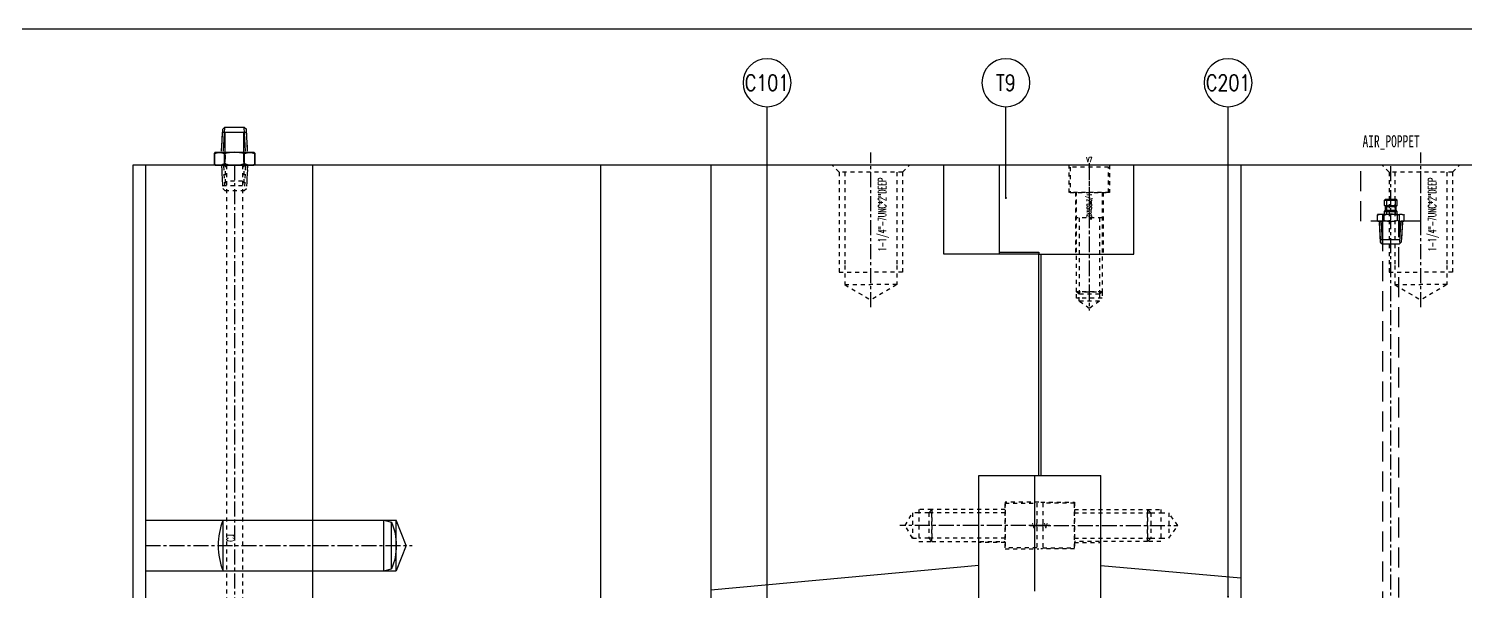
# Model space of a CAD drawing. Extents: x 14103 to 19353, y -3233 to 932.
# Drawn here: x 15419 to 16138, y 651 to 932 of the extents above; entities that cross this region are included whole.
import ezdxf
from ezdxf.enums import TextEntityAlignment as Align

# ---------------------------------------------------------------- set-up
doc = ezdxf.new("R2010")
doc.units = 0
doc.header["$LTSCALE"] = 20
doc.header["$MEASUREMENT"] = 0
for name, pattern in [('CENTER', [0.6, 0.375, -0.075, 0.075, -0.075]), ('DASHED', [0.2, 0.1, -0.1]), ('HIDDEN', [0.2, 0.1, -0.1]), ('HIDDENX2', [0.75, 0.5, -0.25]), ('SOLID', [0])]:
    doc.linetypes.add(name, pattern=pattern)
doc.layers.get('0').update_dxf_attribs({"linetype": 'CONTINUOUS'})
for name, color, linetype in [('AIR-POPPELS', 2, 'HIDDENX2'), ('CK_LEVEL_1', 1, 'SOLID'), ('CONTINUOUS', 7, 'CONTINUOUS'), ('DIM', 3, 'CONTINUOUS'), ('HOLD DOWN', 7, 'CONTINUOUS'), ('MXB', 3, 'CONTINUOUS'), ('OIL', 7, 'CONTINUOUS'), ('SCREW', 7, 'CONTINUOUS')]:
    doc.layers.add(name, color=color, linetype=linetype)
doc.styles.add('lxy1', font='txt.shx', dxfattribs={"width": 0.5, "bigfont": 'bigfont.shx'})
doc.styles.add('lxy2', font='txt.shx', dxfattribs={"width": 0.6})
doc.styles.add('LXY4', font='simplex.shx', dxfattribs={"width": 0.7, "height": 6})
doc.styles.get("Standard").update_dxf_attribs({"font": 'txt.shx', "width": 0.5, "bigfont": 'hztxt.shx'})
doc.dimstyles.new('4D', dxfattribs={"dimtxt": 4, "dimasz": 2, "dimexe": 1.6, "dimexo": 0, "dimgap": 0.5, "dimtad": 0, "dimdsep": 46, "dimtxsty": 'lxy2', "dimcen": -3, "dimclrd": 1, "dimclre": 1, "dimclrt": 3, "dimadec": 0, "dimazin": 0, "dimtfac": 1, "dimtofl": 0, "dimtmove": 0, "dimatfit": 3, "dimfxl": 1, "dimtolj": 1, "dimtzin": 0, "dimarcsym": 0})

# ---------------------------------------------------------------- blocks, each defined once
blk = doc.blocks.new('AC_LXY_BLK611')
at = {"layer": 'SCREW', "color": 2, "linetype": 'HIDDEN'}
for p, q in [((52.39, 7.94), (52.39, -7.94)), ((15.88, 6.35), (53.97, 6.35)), ((15.88, -6.35), (53.97, -6.35))]:
    blk.add_line(p, q, dxfattribs=at)
for points in [[(15.88, 11.11), (0, 11.11), (0, -11.11), (15.88, -11.11), (15.88, 11.11)], [(15.88, 7.94), (52.39, 7.94), (53.97, 6.35), (53.97, -6.35), (52.39, -7.94), (15.88, -7.94)]]:
    blk.add_lwpolyline(points, dxfattribs=at)
at = {"layer": 'SCREW', "color": 0, "linetype": 'ByBlock', "style": 'lxy2', "width": 0.6}
blk.add_text('V1', height=2.5, dxfattribs=at).set_placement((-3.75, 0), align=Align.MIDDLE_CENTER)
blk = doc.blocks.new('AC_LXY_BLK621')
at = {"layer": 'SCREW', "color": 2, "linetype": 'HIDDEN'}
for p, q in [((6.35, -25.4), (-6.35, -25.4)), ((-5.08, -25.4), (-5.08, -63.5)), ((5.08, -25.4), (5.08, -63.5)), ((6.35, -62.23), (-6.35, -62.23))]:
    blk.add_line(p, q, dxfattribs=at)
for points in [[(9.52, -12.7), (9.52, 0), (-9.52, 0), (-9.52, -12.7), (9.52, -12.7)], [(6.35, -12.7), (6.35, -62.23), (5.08, -63.5), (-5.08, -63.5), (-6.35, -62.23), (-6.35, -12.7)]]:
    blk.add_lwpolyline(points, dxfattribs=at)
at = {"layer": 'SCREW', "color": 4, "linetype": 'Continuous', "style": 'lxy2', "width": 0.6}
blk.add_text('V7', height=2.5, dxfattribs=at).set_placement((0, 3.75), align=Align.MIDDLE_CENTER)
blk = doc.blocks.new('MXB_ITEM')
blk.add_circle((0, 0), 6)
at = {"width": 0.8}
blk.add_attdef('ITEM', text='', height=4, dxfattribs=at).set_placement((0, 0), align=Align.MIDDLE_CENTER)

msp = doc.modelspace()

# ---------------------------------------------------------------- linework, layer by layer
at = {"layer": 'AIR-POPPELS'}
for p, q in [((16085.385, 836.09), (16085.385, 864.09)), ((16115.385, 836.09), (16115.385, 864.09)), ((16097.253, 846.591), (16097.761, 847.1)), ((16097.253, 843.949), (16097.253, 846.591)), ((16097.253, 846.591), (16103.518, 846.591)), ((16097.253, 843.949), (16097.761, 843.441)), ((16097.253, 843.949), (16103.518, 843.949)), ((16097.253, 841.01), (16097.761, 841.518)), ((16097.253, 839.569), (16097.253, 841.01)), ((16097.253, 841.01), (16103.518, 841.01)), ((16097.744, 841.518), (16097.744, 843.441)), ((16097.761, 847.1), (16103.009, 847.1)), ((16097.761, 843.441), (16103.009, 843.441)), ((16097.761, 841.518), (16103.009, 841.518)), ((16103.518, 846.591), (16103.009, 847.1)), ((16103.518, 843.949), (16103.009, 843.441)), ((16103.518, 841.01), (16103.009, 841.518)), ((16103.027, 841.518), (16103.027, 843.441)), ((16103.518, 843.949), (16103.518, 846.591)), ((16103.518, 839.569), (16103.518, 841.01)), ((16115.385, 836.09), (16085.385, 836.09)), ((16093.929, 839.569), (16093.664, 839.305)), ((16093.664, 836.252), (16093.664, 839.305)), ((16093.929, 839.569), (16106.842, 839.569)), ((16094.607, 835.458), (16095.12, 825.679)), ((16094.67, 836.001), (16094.67, 833.866)), ((16094.67, 833.866), (16095.031, 826.991)), ((16095.495, 835.505), (16096.056, 824.791)), ((16096.211, 839.569), (16096.211, 826.991)), ((16096.385, -63.91), (16096.385, 836.09)), ((16097.025, 836.516), (16097.025, 839.04)), ((16103.746, 836.516), (16103.746, 839.04)), ((16104.385, -71.91), (16104.385, 836.09)), ((16104.559, 839.569), (16104.559, 826.991)), ((16105.276, 835.505), (16104.714, 824.791)), ((16106.163, 835.458), (16105.651, 825.679)), ((16106.1, 833.866), (16105.74, 826.991)), ((16106.1, 836.001), (16106.1, 833.866)), ((16106.842, 839.569), (16107.107, 839.305)), ((16107.107, 836.252), (16107.107, 839.305)), ((16095.031, 826.991), (16105.74, 826.991)), ((16095.12, 825.679), (16096.055, 824.791)), ((16096.055, 824.791), (16104.715, 824.791)), ((16104.715, 824.791), (16105.651, 825.679))]:
    msp.add_line(p, q, dxfattribs=at)
at = {"layer": 'AIR-POPPELS', "color": 1, "linetype": 'CENTER'}
msp.add_line((16100.385, -67.91), (16100.385, 864.09), dxfattribs=at)
at = {"layer": 'AIR-POPPELS'}
for points in [[(16098.269, 847.1), (16098.269, 839.569)], [(16102.502, 847.1), (16102.502, 839.569)]]:
    msp.add_lwpolyline(points, dxfattribs=at)
for centre, radius, start, end in [((16095.344, 835.659), 3.775, 63.569873, 116.430127), ((16095.077, 839.776), 3.797, 248.150145, 300.85303), ((16100.385, 828.633), 10.936, 72.103449, 107.896551), ((16100.385, 846.923), 10.936, 252.103449, 287.896551), ((16105.426, 835.659), 3.775, 63.569873, 116.430127), ((16105.693, 839.776), 3.797, 239.14697, 291.849855)]:
    msp.add_arc(centre, radius, start, end, dxfattribs=at)
at = {"layer": 'CK_LEVEL_1', "color": 1, "linetype": 'SOLID'}
for p, q in [((15477.775, 686.79), (15603.125, 686.79)), ((15516.525, 661.39), (15516.525, 686.79)), ((15596.925, 661.39), (15596.925, 686.79)), ((15596.925, 686.79), (15600.725, 685.764)), ((15600.725, 662.416), (15600.725, 685.764)), ((15608.125, 674.09), (15603.125, 686.79)), ((15603.125, 661.39), (15603.125, 686.79)), ((15608.125, 674.09), (15603.125, 661.39)), ((15477.775, 661.39), (15603.125, 661.39)), ((15596.925, 661.39), (15600.725, 662.416))]:
    msp.add_line(p, q, dxfattribs=at)
at = {"layer": 'CK_LEVEL_1', "color": 2, "linetype": 'CENTER'}
msp.add_line((15477.775, 674.09), (15611.125, 674.09), dxfattribs=at)
at = {"layer": 'CK_LEVEL_1', "color": 1, "linetype": 'SOLID'}
msp.add_arc((15548.927, 674.09), 34.802, 158.597023, 201.402965, dxfattribs=at)
at = {"layer": 'CK_LEVEL_1', "color": 1, "linetype": 'SOLID', "extrusion": (0, 0, -1)}
msp.add_arc((-15573.533, 674.09), 29.592, 156.765376, 203.234618, dxfattribs=at)
at = {"layer": 'CONTINUOUS'}
for p, q in [((15471.425, 864.09), (15471.425, 214.76)), ((15670.395, 864.09), (15471.425, 864.09)), ((15477.775, 864.09), (15477.775, 214.76)), ((15561.275, 864.09), (15561.275, 464.09)), ((15924.385, 864.09), (15670.395, 864.09)), ((15705.276, 864.09), (15705.276, 475.09)), ((15760.395, 864.09), (15760.395, 472.09)), ((15876.885, 819.64), (15876.885, 864.09)), ((15904.825, 819.64), (15904.825, 864.09)), ((16185.385, 864.09), (15904.825, 864.09)), ((15971.885, 819.64), (15971.885, 864.09)), ((15924.385, 819.64), (15876.885, 819.64)), ((15904.825, 820.64), (15924.385, 820.64)), ((15924.385, 820.64), (15924.385, 819.64)), ((15924.385, 819.64), (15971.885, 819.64)), ((15924.385, 709.09), (15924.385, 819.64)), ((15925.385, 819.64), (15925.385, 709.09)), ((15922.355, 651.271), (15922.355, 709.09))]:
    msp.add_line(p, q, dxfattribs=at)
at = {"layer": 'DIM'}
msp.add_lwpolyline([(14103.26, 932.193), (17841.354, 932.193), (17841.354, -1843.388), (14103.26, -1843.388)], close=True, dxfattribs=at)
at = {"layer": 'HOLD DOWN', "color": 0, "linetype": 'ByBlock'}
for p, q in [((16025.385, 864.09), (16025.42, -461.86)), ((15894.385, 638.857), (15894.385, 709.09)), ((15894.385, 709.09), (15955.385, 709.09)), ((15955.385, 643.057), (15955.385, 709.09)), ((15894.351, 664.09), (15760.395, 651.881)), ((15955.419, 664.09), (16025.393, 657.968))]:
    msp.add_line(p, q, dxfattribs=at)
at = {"layer": 'OIL', "color": 4, "linetype": 'ByBlock'}
for p, q in [((15515.775, 871.075), (15516.352, 882.076)), ((15515.846, 872.865), (15516.251, 880.6)), ((15516.251, 880.6), (15528.299, 880.6)), ((15516.352, 882.076), (15517.404, 883.075)), ((15516.774, 871.022), (15517.405, 883.075)), ((15517.404, 883.075), (15527.147, 883.075)), ((15517.58, 865.433), (15517.58, 880.6)), ((15526.971, 865.433), (15526.971, 880.6)), ((15527.777, 871.022), (15527.145, 883.075)), ((15527.147, 883.075), (15528.199, 882.076)), ((15528.776, 871.075), (15528.199, 882.076)), ((15528.705, 872.865), (15528.299, 880.6)), ((15512.59, 870.479), (15512.193, 870.082)), ((15512.193, 864.487), (15512.193, 870.082)), ((15512.193, 870.082), (15512.193, 864.487)), ((15512.59, 870.479), (15531.96, 870.479)), ((15517.234, 864.884), (15517.234, 869.686)), ((15527.316, 864.884), (15527.316, 869.686)), ((15531.96, 870.479), (15532.357, 870.082)), ((15532.357, 864.487), (15532.357, 870.082)), ((15532.357, 870.082), (15532.357, 864.487)), ((15512.59, 864.09), (15512.193, 864.487)), ((15512.59, 864.09), (15531.96, 864.09)), ((15531.96, 864.09), (15532.357, 864.487))]:
    msp.add_line(p, q, dxfattribs=at)
at = {"layer": 'OIL', "color": 4, "linetype": 'DASHED'}
for p, q in [((15517.58, 869.136), (15517.58, 853.97)), ((15526.971, 869.136), (15526.971, 853.97)), ((15515.775, 863.495), (15516.352, 852.494)), ((15516.774, 863.547), (15517.405, 851.495)), ((15518.275, 864.09), (15518.275, 478.59)), ((15526.275, 864.09), (15526.275, 478.59)), ((15527.777, 863.547), (15527.145, 851.495)), ((15528.776, 863.495), (15528.199, 852.494)), ((15515.846, 861.704), (15516.251, 853.97)), ((15526.275, 856.09), (15518.275, 856.09)), ((15528.705, 861.704), (15528.299, 853.97)), ((15516.251, 853.97), (15528.299, 853.97)), ((15516.352, 852.494), (15517.404, 851.495)), ((15517.404, 851.495), (15527.147, 851.495)), ((15527.147, 851.495), (15528.199, 852.494))]:
    msp.add_line(p, q, dxfattribs=at)
at = {"layer": 'OIL', "color": 2, "linetype": 'CENTER'}
msp.add_line((15522.275, 864.09), (15522.275, 478.59), dxfattribs=at)
at = {"layer": 'OIL', "color": 4, "linetype": 'ByBlock'}
for centre, radius, start, end in [((15514.714, 864.615), 5.663, 63.569873, 116.430127), ((15522.275, 854.075), 16.404, 72.103449, 107.896551), ((15529.837, 864.615), 5.663, 63.569873, 116.430127), ((15514.313, 869.774), 5.696, 248.150145, 300.85303), ((15522.275, 880.494), 16.404, 252.103449, 287.896551), ((15530.237, 869.774), 5.696, 239.14697, 291.849855)]:
    msp.add_arc(centre, radius, start, end, dxfattribs=at)
at = {"layer": 'SCREW', "color": 1, "linetype": 'CENTER'}
for p, q in [((15840.395, 793.137), (15840.395, 870.424)), ((16115.385, 793.137), (16115.385, 870.424)), ((15949.655, 865.09), (15949.655, 850.39)), ((15949.655, 864.09), (15949.655, 791.424)), ((15949.655, 840.39), (15949.655, 791.424)), ((15929.932, 684.09), (15854.958, 684.09)), ((15919.839, 684.09), (15993.93, 684.09))]:
    msp.add_line(p, q, dxfattribs=at)
at = {"layer": 'SCREW', "color": 2, "linetype": 'HIDDEN'}
for p, q in [((15824.52, 860.59), (15821.02, 864.09)), ((15856.27, 860.59), (15859.77, 864.09)), ((16099.51, 860.59), (16096.01, 864.09)), ((16131.26, 860.59), (16134.76, 864.09)), ((15856.27, 860.59), (15824.52, 860.59)), ((15827.42, 860.59), (15827.42, 813.987)), ((15853.37, 860.59), (15853.37, 813.987)), ((16131.26, 860.59), (16099.51, 860.59)), ((16102.41, 860.59), (16102.41, 813.987)), ((16128.36, 860.59), (16128.36, 813.987)), ((15942.805, 850.39), (15942.805, 819.64)), ((15956.505, 850.39), (15956.505, 819.64)), ((15827.42, 804.4), (15840.395, 804.4)), ((15853.37, 804.4), (15840.395, 804.4)), ((16102.41, 804.4), (16115.385, 804.4)), ((16128.36, 804.4), (16115.385, 804.4)), ((15954.735, 796.09), (15944.575, 796.09)), ((15857.632, 684.09), (15861.278, 690.44)), ((15861.278, 690.44), (15861.278, 677.739)), ((15864.407, 690.44), (15861.278, 690.44)), ((15980.36, 690.44), (15985.364, 690.44)), ((15985.364, 690.44), (15989.343, 690.44)), ((15989.343, 690.44), (15989.343, 677.739)), ((15993.93, 684.09), (15989.343, 690.44)), ((15861.278, 677.739), (15857.632, 684.09)), ((15989.343, 677.739), (15993.93, 684.09)), ((15861.278, 677.739), (15864.407, 677.739)), ((15907.51, 675.653), (15894.351, 675.653)), ((15942.26, 675.653), (15955.419, 675.653)), ((15980.36, 677.74), (15985.362, 677.739)), ((15985.362, 677.739), (15989.343, 677.739))]:
    msp.add_line(p, q, dxfattribs=at)
at = {"layer": 'SCREW', "color": 4, "linetype": 'HIDDEN'}
for p, q in [((15869.41, 690.44), (15864.407, 690.44)), ((15869.41, 677.74), (15864.409, 677.739))]:
    msp.add_line(p, q, dxfattribs=at)
at = {"layer": 'SCREW', "color": 2, "linetype": 'HIDDEN'}
for points in [[(15959.68, 864.09), (15959.68, 850.39), (15939.63, 850.39), (15939.63, 864.09)], [(15824.515, 860.595), (15824.515, 810.59), (15840.395, 810.59)], [(15856.275, 860.595), (15856.275, 810.59), (15840.395, 810.59)], [(16099.505, 860.595), (16099.505, 810.59), (16115.385, 810.59)], [(16131.265, 860.595), (16131.265, 810.59), (16115.385, 810.59)], [(15827.42, 813.987), (15827.42, 804.4), (15840.395, 796.681)], [(15853.37, 813.987), (15853.37, 804.4), (15840.395, 796.681)], [(16102.41, 813.987), (16102.41, 804.4), (16115.385, 796.681)], [(16128.36, 813.987), (16128.36, 804.4), (16115.385, 796.681)], [(15956.005, 800.86), (15956.005, 797.59), (15943.305, 797.59), (15943.305, 800.86), (15956.005, 800.86)], [(15954.735, 799.59), (15954.735, 796.09), (15949.655, 792.424), (15944.575, 796.09), (15944.575, 799.59)], [(15870.998, 692.028), (15864.407, 692.027), (15864.407, 676.152), (15870.998, 676.153), (15870.998, 692.028)], [(15924.385, 695.703), (15907.51, 695.703), (15907.51, 672.478), (15924.385, 672.478)], [(15925.385, 695.703), (15942.26, 695.703), (15942.26, 672.478), (15925.385, 672.478)], [(15978.773, 692.028), (15985.364, 692.027), (15985.364, 676.152), (15978.773, 676.153), (15978.773, 692.028)]]:
    msp.add_lwpolyline(points, dxfattribs=at)

# ---------------------------------------------------------------- block references
at = {"layer": 'MXB', "color": 8}
ref = msp.add_blockref('MXB_ITEM', (15788.51, 905.228), dxfattribs=dict(at, xscale=-2, yscale=2, zscale=2))
ref.add_attrib('ITEM', 'C101', dxfattribs={"layer": '0', "height": 8, "width": 0.8}).set_placement((15788.51, 905.228), align=Align.MIDDLE_CENTER)
ref = msp.add_blockref('MXB_ITEM', (15907.935, 905.228), dxfattribs=dict(at, xscale=-2, yscale=2, zscale=2))
ref.add_attrib('ITEM', 'T9', dxfattribs={"layer": '0', "height": 8, "width": 0.8}).set_placement((15907.935, 905.228), align=Align.MIDDLE_CENTER)
ref = msp.add_blockref('MXB_ITEM', (16019.058, 905.228), dxfattribs=dict(at, xscale=-2, yscale=2, zscale=2))
ref.add_attrib('ITEM', 'C201', dxfattribs={"layer": '0', "height": 8, "width": 0.8}).set_placement((16019.058, 905.228), align=Align.MIDDLE_CENTER)
at = {"layer": 'SCREW', "color": 4, "linetype": 'Continuous'}
msp.add_blockref('AC_LXY_BLK621', (15949.655, 863.09), dxfattribs=at)
at = {"layer": 'SCREW', "color": 0, "linetype": 'ByBlock', "xscale": -1}
msp.add_blockref('AC_LXY_BLK611', (15923.385, 684.09), dxfattribs=at)
at = {"layer": 'SCREW', "color": 0, "linetype": 'ByBlock'}
msp.add_blockref('AC_LXY_BLK611', (15926.385, 684.09), dxfattribs=at)

# ---------------------------------------------------------------- texts
at = {"layer": 'AIR-POPPELS', "insert": (16086.259, 879.029), "char_height": 6, "width": 21.7591, "attachment_point": 1, "style": 'LXY4'}
msp.add_mtext('{\\f宋体|b0|i0|c134|p2;AIR_POPPET}', dxfattribs=at)
at = {"layer": 'CK_LEVEL_1', "color": 9, "linetype": 'SOLID', "oblique": 1, "text_generation_flag": 2, "width": 0.564661}
msp.add_text('C1', height=4, rotation=269.999995, dxfattribs=at).set_placement((15518.344, 675.985))
at = {"layer": 'SCREW', "color": 3, "linetype": 'ByBlock', "width": 0.5}
for p in [(15848.052, 821.094), (16123.042, 821.094)]:
    msp.add_text('1-1/4"-7UNC*2"DEEP', height=4, rotation=90, dxfattribs=at).set_placement(p)
at = {"layer": 'SCREW', "color": 4, "linetype": 'Continuous', "style": 'lxy1', "width": 0.5}
msp.add_text('1/2"BSWX2"', height=2.5, rotation=270, dxfattribs=at).set_placement((15948.405, 849.89))

# ---------------------------------------------------------------- leaders
at = {"layer": 'MXB', "color": 1}
for points in [[(15788.51, 632.775), (15788.51, 893.228)], [(15907.935, 847.71), (15907.935, 893.228)], [(16019.058, 648.524), (16019.058, 893.228)]]:
    msp.add_leader(points, dimstyle='4D', override={"dimasz": 1, "dimldrblk": 'DOT'}, dxfattribs=at)

doc.saveas('drawing.dxf')
